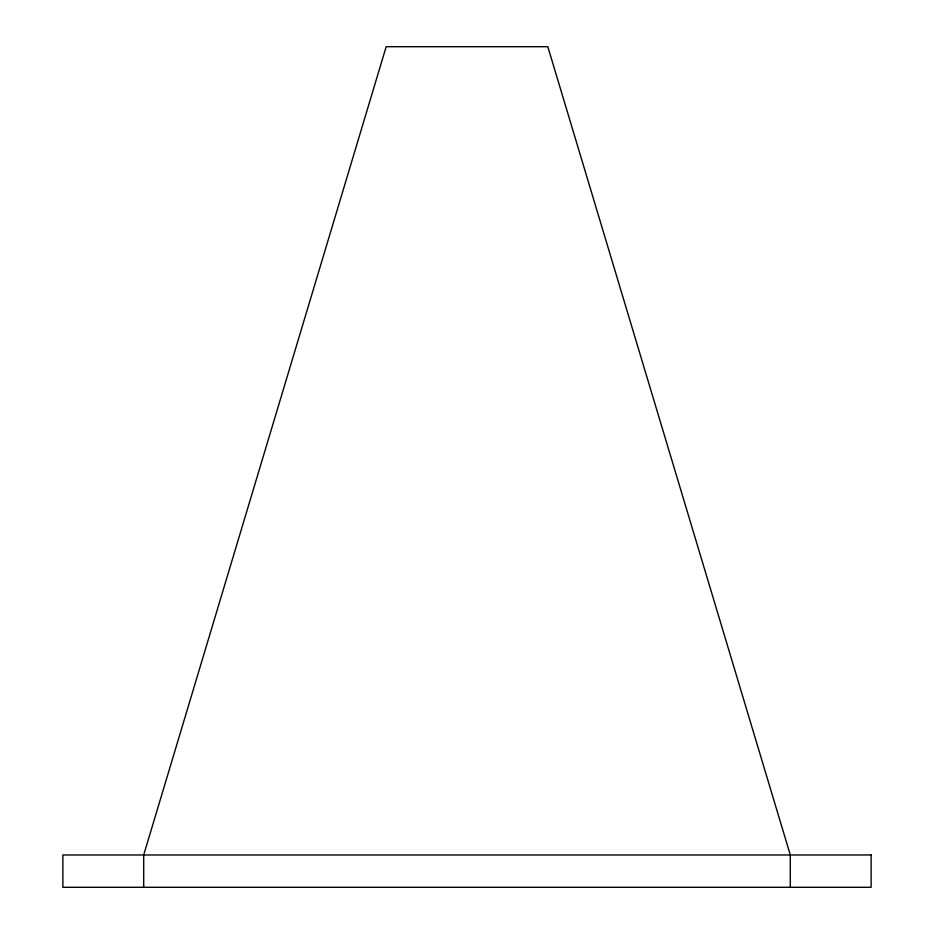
<?xml version="1.0" encoding="UTF-8"?>
<svg xmlns="http://www.w3.org/2000/svg" width="934" height="934" viewBox="0 0 934 934"><rect width="100%" height="100%" fill="white"/><g stroke="black" fill="none" stroke-linecap="round" stroke-linejoin="round"><path stroke-width="1.4" d="M790.304 887.3L790.304 854.972L547.826 46.7L386.174 46.7L143.696 854.972L143.696 887.3M871.13 854.972L62.87 854.972L62.87 887.3L871.13 887.3L871.13 854.972"/></g></svg>
